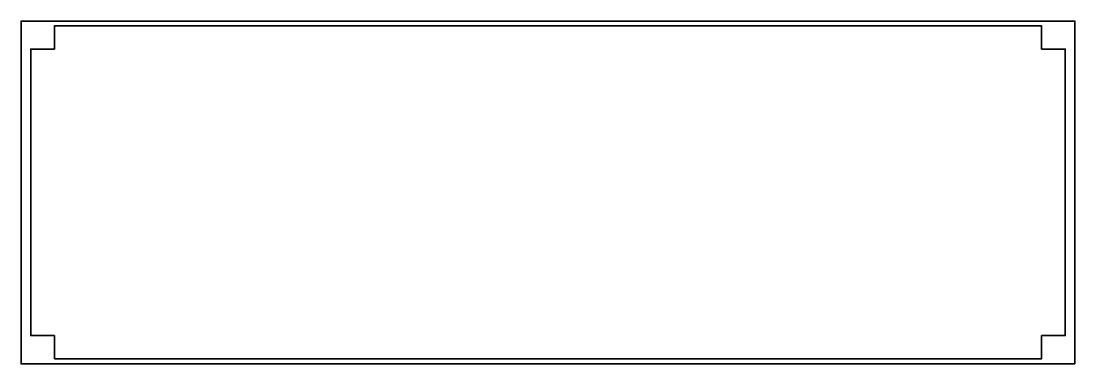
# Model space of a CAD drawing. Header units: millimetres. Extents: x -373 to 712, y -78 to 275.
import ezdxf

# ---------------------------------------------------------------- set-up
doc = ezdxf.new("R2010")
doc.units = ezdxf.units.MM
doc.header["$MEASUREMENT"] = 0
doc.layers.get('0').update_dxf_attribs({"lineweight": 0})
doc.layers.add('Safety', color=7, linetype='Continuous', lineweight=0)

msp = doc.modelspace()

# ---------------------------------------------------------------- linework, layer by layer
at = {"color": 230, "lineweight": 35, "true_color": 0xe6007e}
msp.add_lwpolyline([(-338.8, -72.5), (-338.8, -48.7), (-363.2, -48.7), (-363.2, 246.6), (-338.8, 246.6), (-338.8, 270.4), (677.6, 270.4), (677.6, 246.6), (701.9, 246.6), (701.9, -48.7), (677.6, -48.7), (677.6, -72.5)], close=True, dxfattribs=at)
at = {"layer": 'Safety', "color": 230, "lineweight": 35, "true_color": 0xe6007e}
msp.add_lwpolyline([(711.9, -77.9), (-373.2, -77.9), (-373.2, 275.4), (711.9, 275.4)], close=True, dxfattribs=at)

doc.saveas('drawing.dxf')
